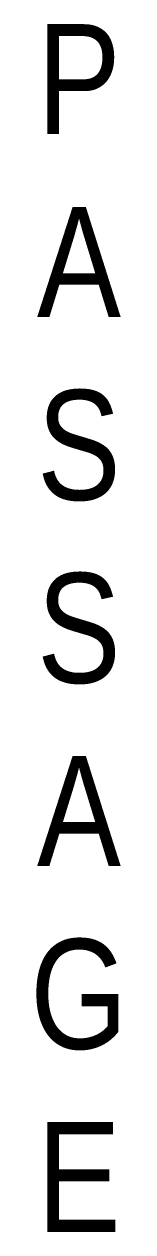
# Model space of a CAD drawing. Header units: millimetres. Extents: x 2137169 to 2150308, y 32445 to 49633.
# Drawn here: x 2144384 to 2144461, y 45740 to 46840 of the extents above; entities that cross this region are included whole.
import ezdxf

# ---------------------------------------------------------------- set-up
doc = ezdxf.new("R2010")
doc.units = ezdxf.units.MM
doc.header["$LTSCALE"] = 40
doc.layers.add('LENS-TEXT', color=31, linetype='Continuous', lineweight=5)
doc.styles.add('LK TXT', font='Gill Sans MT Condensed Regular.ttf')

msp = doc.modelspace()

# ---------------------------------------------------------------- texts
at = {"layer": 'LENS-TEXT', "color": 0, "linetype": 'Continuous', "ltscale": 3, "insert": (2144422.631938089, 46289.6912110298), "char_height": 100, "attachment_point": 5, "style": 'LK TXT'}
msp.add_mtext_dynamic_manual_height_columns('P\\PA\\PS\\PS\\PA\\PG\\P\\pt700;E', width=56.37790697674418, gutter_width=0.9999999999999992, heights=[0], dxfattribs=at)

doc.saveas('drawing.dxf')
